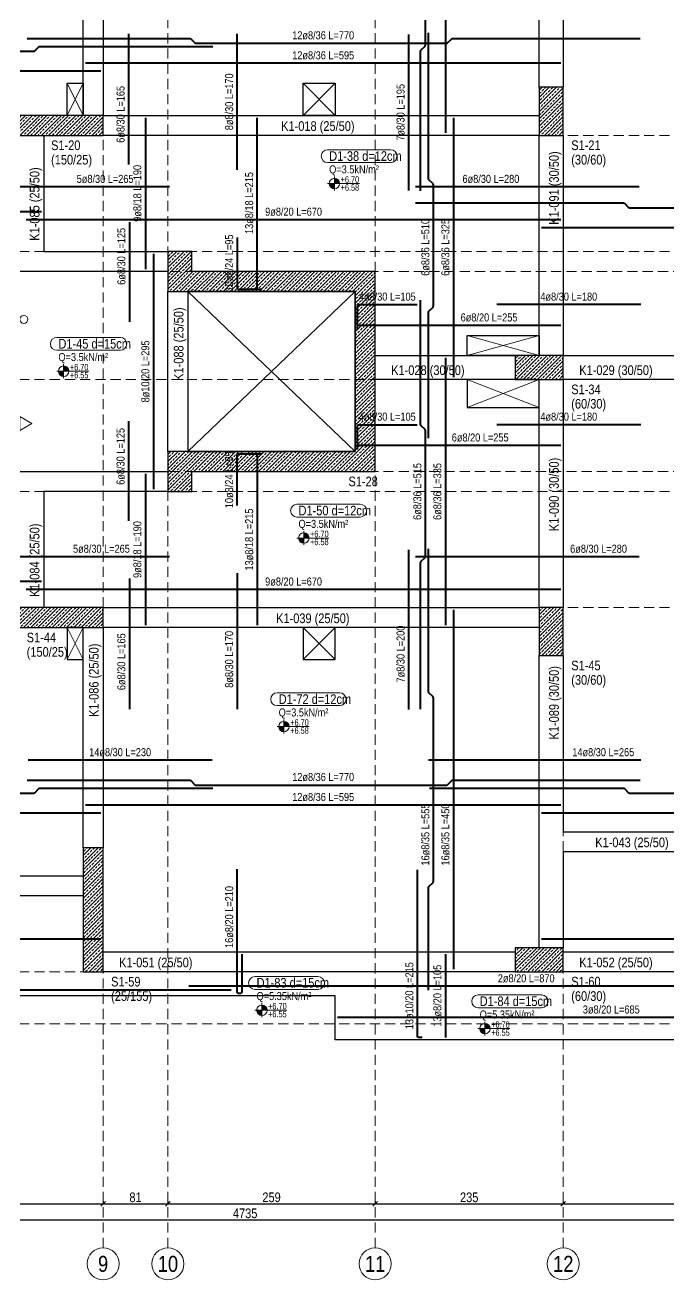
# Model space of a CAD drawing. Header units: millimetres. Extents: x 918 to 6439, y 631 to 3135.
# Drawn here: x 3497 to 4301, y 640 to 2207 of the extents above; entities that cross this region are included whole.
import ezdxf
from ezdxf.enums import TextEntityAlignment as Align

# ---------------------------------------------------------------- set-up
doc = ezdxf.new("R2010")
doc.units = ezdxf.units.MM
doc.linetypes.add('DASHED', pattern=[19.05, 12.7, -6.35])
for name, color, linetype, lineweight in [('AKS BALONU (BEYKENT)', 7, 'Continuous', 20), ('AKS CIZGISI (BEYKENT)', 252, 'DASHED', 20), ('AKS OLCU (BEYKENT)', 200, 'Continuous', 20), ('AKS YAZISI (BEYKENT)', 3, 'Continuous', 20), ('CIZGI (BEYKENT)', 1, 'Continuous', 20), ('DONATI (BEYKENT)', 4, 'Continuous', 40), ('DONATI YAZISI (BEYKENT)', 3, 'Continuous', 20), ('DOSEME ISMI (BEYKENT)', 9, 'Continuous', 20), ('DOSEME PAFTA (BEYKENT)', 3, 'Continuous', 20), ('KALIP BOSLUK (BEYKENT)', 30, 'Continuous', 25), ('KAT SINIRI (BEYKENT)', 41, 'Continuous', 25), ('KIRIS (BEYKENT)', 2, 'Continuous', 30), ('KIRIS ISMI (BEYKENT)', 40, 'Continuous', 20), ('KOLON (BEYKENT)', 3, 'Continuous', 30), ('KOLON ISMI (BEYKENT)', 91, 'Continuous', 20), ('KOT CIZGISI (BEYKENT)', 7, 'Continuous', 20), ('KOT YAZI (BEYKENT)', 7, 'Continuous', 20), ('MERDIVEN YAZI (BEYKENT)', 51, 'Continuous', 20), ('TARAMA (BEYKENT)', 252, 'Continuous', 20), ('YUK YAZISI (BEYKENT)', 140, 'Continuous', 20)]:
    doc.layers.add(name, color=color, linetype=linetype, lineweight=lineweight)
doc.styles.add('DONATI YAZISI (BEYKENT)', font='')
doc.styles.add('YAZI (BEYKENT)', font='')
doc.styles.get('DONATI YAZISI (BEYKENT)').set_extended_font_data('Bahnschrift Light Condensed')
doc.styles.get('YAZI (BEYKENT)').set_extended_font_data('Bahnschrift Light Condensed')
doc.dimstyles.new('AKS_OLCU', dxfattribs={"dimtxt": 12, "dimasz": 3, "dimexe": 0.18, "dimexo": 3, "dimgap": 2, "dimtad": 1, "dimdec": 0, "dimrnd": 0.5, "dimzin": 12, "dimdsep": 46, "dimtxsty": 'YAZI (BEYKENT)', "dimtsz": 3, "dimcen": 0.09, "dimclrt": 7, "dimadec": 0, "dimazin": 0, "dimtfac": 1, "dimtdec": 4, "dimtix": 1, "dimtmove": 0, "dimatfit": 3, "dimfxl": 1, "dimtolj": 1, "dimtzin": 0, "dimarcsym": 0})
pattern_1 = [(45, (-160760.9784, -10846.006), (-4.49012806, 4.49012806), []), (45, (-160756.488, -10846.006), (-4.49012806, 4.49012806), [3.175, -1.5875])]

# ---------------------------------------------------------------- blocks, each defined once
blk = doc.blocks.new('*D253')
at = {"layer": 'AKS OLCU (BEYKENT)', "color": 0, "lineweight": -2, "transparency": 16777216}
for p, q in [((1401, 711.6), (1407, 717.6)), ((1404, 717.6), (1404, 714.7)), ((1404, 714.6), (6139, 714.6)), ((6136, 711.6), (6142, 717.6)), ((6139, 717.6), (6139, 714.7))]:
    blk.add_line(p, q, dxfattribs=at)
at = {"layer": 'DEFPOINTS', "color": 0, "transparency": 16777216}
for p in [(1404, 714.6), (6139, 714.6), (6139, 714.6)]:
    blk.add_point(p, dxfattribs=at)
at = {"layer": 'AKS OLCU (BEYKENT)', "color": 7, "transparency": 16777216, "insert": (3771.5, 722.7), "char_height": 12, "attachment_point": 5, "style": 'YAZI (BEYKENT)'}
blk.add_mtext('\\A1;4735', dxfattribs=at)
blk = doc.blocks.new('*D260')
at = {"layer": 'AKS OLCU (BEYKENT)', "color": 0, "lineweight": -2, "transparency": 16777216}
for p, q in [((3291, 731.6), (3297, 737.6)), ((3294, 737.6), (3294, 734.7)), ((3591, 731.6), (3597, 737.6)), ((3594, 737.6), (3594, 734.7)), ((3294, 734.6), (3594, 734.6))]:
    blk.add_line(p, q, dxfattribs=at)
at = {"layer": 'DEFPOINTS', "color": 0, "transparency": 16777216}
for p in [(3294, 734.6), (3594, 734.6), (3594, 734.6)]:
    blk.add_point(p, dxfattribs=at)
at = {"layer": 'AKS OLCU (BEYKENT)', "color": 7, "transparency": 16777216, "insert": (3444, 742.7), "char_height": 12, "attachment_point": 5, "style": 'YAZI (BEYKENT)'}
blk.add_mtext('\\A1;300', dxfattribs=at)
blk = doc.blocks.new('*D261')
at = {"layer": 'AKS OLCU (BEYKENT)', "color": 0, "lineweight": -2, "transparency": 16777216}
for p, q in [((3591, 731.6), (3597, 737.6)), ((3594, 737.6), (3594, 734.7)), ((3672, 731.6), (3678, 737.6)), ((3675, 737.6), (3675, 734.7)), ((3594, 734.6), (3675, 734.6))]:
    blk.add_line(p, q, dxfattribs=at)
at = {"layer": 'DEFPOINTS', "color": 0, "transparency": 16777216}
for p in [(3594, 734.6), (3675, 734.6), (3675, 734.6)]:
    blk.add_point(p, dxfattribs=at)
at = {"layer": 'AKS OLCU (BEYKENT)', "color": 7, "transparency": 16777216, "insert": (3634.5, 742.7), "char_height": 12, "attachment_point": 5, "style": 'YAZI (BEYKENT)'}
blk.add_mtext('\\A1;81', dxfattribs=at)
blk = doc.blocks.new('*D262')
at = {"layer": 'AKS OLCU (BEYKENT)', "color": 0, "lineweight": -2, "transparency": 16777216}
for p, q in [((3672, 731.6), (3678, 737.6)), ((3675, 737.6), (3675, 734.7)), ((3931, 731.6), (3937, 737.6)), ((3934, 737.6), (3934, 734.7)), ((3675, 734.6), (3934, 734.6))]:
    blk.add_line(p, q, dxfattribs=at)
at = {"layer": 'DEFPOINTS', "color": 0, "transparency": 16777216}
for p in [(3675, 734.6), (3934, 734.6), (3934, 734.6)]:
    blk.add_point(p, dxfattribs=at)
at = {"layer": 'AKS OLCU (BEYKENT)', "color": 7, "transparency": 16777216, "insert": (3804.5, 742.7), "char_height": 12, "attachment_point": 5, "style": 'YAZI (BEYKENT)'}
blk.add_mtext('\\A1;259', dxfattribs=at)
blk = doc.blocks.new('*D263')
at = {"layer": 'AKS OLCU (BEYKENT)', "color": 0, "lineweight": -2, "transparency": 16777216}
for p, q in [((4166, 731.6), (4172, 737.6)), ((4169, 737.6), (4169, 734.7)), ((4546, 731.6), (4552, 737.6)), ((4549, 737.6), (4549, 734.7)), ((4169, 734.6), (4549, 734.6))]:
    blk.add_line(p, q, dxfattribs=at)
at = {"layer": 'DEFPOINTS', "color": 0, "transparency": 16777216}
for p in [(4169, 734.6), (4549, 734.6), (4549, 734.6)]:
    blk.add_point(p, dxfattribs=at)
at = {"layer": 'AKS OLCU (BEYKENT)', "color": 7, "transparency": 16777216, "insert": (4359, 742.7), "char_height": 12, "attachment_point": 5, "style": 'YAZI (BEYKENT)'}
blk.add_mtext('\\A1;380', dxfattribs=at)
blk = doc.blocks.new('*D270')
at = {"layer": 'AKS OLCU (BEYKENT)', "color": 0, "lineweight": -2, "transparency": 16777216}
for p, q in [((3931, 731.6), (3937, 737.6)), ((3934, 737.6), (3934, 734.7)), ((4166, 731.6), (4172, 737.6)), ((4169, 737.6), (4169, 734.7)), ((3934, 734.6), (4169, 734.6))]:
    blk.add_line(p, q, dxfattribs=at)
at = {"layer": 'DEFPOINTS', "color": 0, "transparency": 16777216}
for p in [(3934, 734.6), (4169, 734.6), (4169, 734.6)]:
    blk.add_point(p, dxfattribs=at)
at = {"layer": 'AKS OLCU (BEYKENT)', "color": 7, "transparency": 16777216, "insert": (4051.5, 742.7), "char_height": 12, "attachment_point": 5, "style": 'YAZI (BEYKENT)'}
blk.add_mtext('\\A1;235', dxfattribs=at)

msp = doc.modelspace()

# ---------------------------------------------------------------- hatches: boundary and pattern name
at = {"layer": 'KOT CIZGISI (BEYKENT)', "true_color": 0x000000}
h = msp.add_hatch(color=18, dxfattribs=at)
h.dxf.hatch_style = 1
h.paths.add_polyline_path([(3883, 2009.4), (3876.5, 2009.4, 0.414214), (3883, 2002.9)])
h = msp.add_hatch(color=18, dxfattribs=at)
h.dxf.hatch_style = 1
h.paths.add_polyline_path([(3883, 2016), (3883, 2009.4), (3889.5, 2009.4, 0.414214)])
h = msp.add_hatch(color=18, dxfattribs=at)
h.dxf.hatch_style = 1
h.paths.add_polyline_path([(3544.7, 1774.9), (3538.2, 1774.9, 0.414214), (3544.7, 1768.4)])
h = msp.add_hatch(color=18, dxfattribs=at)
h.dxf.hatch_style = 1
h.paths.add_polyline_path([(3544.7, 1781.4), (3544.7, 1774.9), (3551.3, 1774.9, 0.414214)])
h = msp.add_hatch(color=18, dxfattribs=at)
h.dxf.hatch_style = 1
h.paths.add_polyline_path([(3844.8, 1573.1), (3844.8, 1566.5), (3851.3, 1566.5, 0.414214)])
h = msp.add_hatch(color=18, dxfattribs=at)
h.dxf.hatch_style = 1
h.paths.add_polyline_path([(3844.8, 1566.5), (3838.2, 1566.5, 0.414214), (3844.8, 1560)])
h = msp.add_hatch(color=18, dxfattribs=at)
h.dxf.hatch_style = 1
h.paths.add_polyline_path([(3820, 1337.4), (3820, 1330.9), (3826.5, 1330.9, 0.414214)])
h = msp.add_hatch(color=18, dxfattribs=at)
h.dxf.hatch_style = 1
h.paths.add_polyline_path([(3820, 1330.9), (3813.4, 1330.9, 0.414214), (3820, 1324.4)])
h = msp.add_hatch(color=18, dxfattribs=at)
h.dxf.hatch_style = 1
h.paths.add_polyline_path([(3792.4, 976.5), (3785.8, 976.5, 0.414214), (3792.4, 970)])
h = msp.add_hatch(color=18, dxfattribs=at)
h.dxf.hatch_style = 1
h.paths.add_polyline_path([(3792.4, 983), (3792.4, 976.5), (3798.9, 976.5, 0.414214)])
h = msp.add_hatch(color=18, dxfattribs=at)
h.dxf.hatch_style = 1
h.paths.add_polyline_path([(4071.1, 960), (4071.1, 953.5), (4077.6, 953.5, 0.414214)])
h = msp.add_hatch(color=18, dxfattribs=at)
h.dxf.hatch_style = 1
h.paths.add_polyline_path([(4071.1, 953.5), (4064.6, 953.5, 0.414214), (4071.1, 947)])
at = {"layer": 'TARAMA (BEYKENT)'}
h = msp.add_hatch(dxfattribs=at)
h.set_pattern_fill('ANSI33', color=256, style=0)
h.set_pattern_definition(pattern_1)
h.paths.add_polyline_path([(4139, 2069.6), (4169, 2069.6), (4169, 2129.6), (4139, 2129.6)])
h = msp.add_hatch(dxfattribs=at)
h.set_pattern_fill('ANSI33', color=256, style=0)
h.set_pattern_definition(pattern_1)
h.paths.add_polyline_path([(3444, 2069.6), (3594, 2069.6), (3594, 2094.6), (3444, 2094.6)])
h = msp.add_hatch(dxfattribs=at)
h.set_pattern_fill('ANSI33', color=256, style=0)
h.set_pattern_definition(pattern_1)
h.paths.add_polyline_path([(3705, 1899.6), (3705, 1924.6), (3675, 1924.6), (3675, 1874.6), (3909, 1874.6), (3909, 1674.6), (3675, 1674.6), (3675, 1624.6), (3705, 1624.6), (3705, 1649.6), (3934, 1649.6), (3934, 1899.6)])
h = msp.add_hatch(dxfattribs=at)
h.set_pattern_fill('ANSI33', color=256, style=0)
h.set_pattern_definition(pattern_1)
h.paths.add_polyline_path([(4109, 1764.6), (4169, 1764.6), (4169, 1794.6), (4109, 1794.6)])
h = msp.add_hatch(dxfattribs=at)
h.set_pattern_fill('ANSI33', color=256, style=0)
h.set_pattern_definition(pattern_1)
h.paths.add_polyline_path([(3444, 1454.6), (3594, 1454.6), (3594, 1479.6), (3444, 1479.6)])
h = msp.add_hatch(dxfattribs=at)
h.set_pattern_fill('ANSI33', color=256, style=0)
h.set_pattern_definition(pattern_1)
h.paths.add_polyline_path([(4139, 1419.6), (4169, 1419.6), (4169, 1479.6), (4139, 1479.6)])
h = msp.add_hatch(dxfattribs=at)
h.set_pattern_fill('ANSI33', color=256, style=0)
h.set_pattern_definition(pattern_1)
h.paths.add_polyline_path([(3569, 1024.6), (3594, 1024.6), (3594, 1179.6), (3569, 1179.6)])
h = msp.add_hatch(dxfattribs=at)
h.set_pattern_fill('ANSI33', color=256, style=0)
h.set_pattern_definition(pattern_1)
h.paths.add_polyline_path([(4109, 1024.6), (4169, 1024.6), (4169, 1054.6), (4109, 1054.6)])

# ---------------------------------------------------------------- linework, layer by layer
at = {"layer": 'AKS BALONU (BEYKENT)'}
for centre in [(3594, 659.6), (3675, 659.6), (3934, 659.6), (4169, 659.6)]:
    msp.add_circle(centre, 20, dxfattribs=at)
at = {"layer": 'AKS CIZGISI (BEYKENT)'}
for p, q in [((3594, 679.6), (3594, 2869.6)), ((3675, 679.6), (3675, 2869.6)), ((3934, 679.6), (3934, 2869.6)), ((4169, 679.6), (4169, 2869.6)), ((1184, 2069.6), (6359, 2069.6)), ((1184, 1924.6), (6359, 1924.6)), ((1144, 1899.6), (6399, 1899.6)), ((1184, 1764.6), (6359, 1764.6)), ((1144, 1649.6), (6399, 1649.6)), ((1184, 1624.6), (6359, 1624.6)), ((1184, 1479.6), (6359, 1479.6)), ((1184, 1024.6), (6359, 1024.6)), ((1184, 959.6), (6359, 959.6))]:
    msp.add_line(p, q, dxfattribs=at)
at = {"layer": 'CIZGI (BEYKENT)'}
for p, q in [((3549, 2094.6), (3569, 2134.6)), ((3549, 2134.6), (3569, 2094.6)), ((3844, 2134.6), (3884, 2094.6)), ((3884, 2134.6), (3844, 2094.6)), ((3909, 1674.6), (3700, 1874.6)), ((3909, 1874.6), (3700, 1674.6)), ((4049, 1819.6), (4139, 1794.6)), ((4139, 1819.6), (4049, 1794.6)), ((4049, 1729.6), (4139, 1764.6)), ((4049, 1764.6), (4139, 1729.6)), ((3549, 1414.6), (3569, 1454.6)), ((3549, 1454.6), (3569, 1414.6)), ((3844, 1414.6), (3884, 1454.6)), ((3844, 1454.6), (3884, 1414.6))]:
    msp.add_line(p, q, dxfattribs=at)
at = {"layer": 'DONATI (BEYKENT)'}
for points in [[(3990.7, 2000.3), (3990.7, 2174.9, -0.198912), (3991.2, 2176), (3996.3, 2181.1, 0.198912), (3996.7, 2182.2), (3996.7, 2411.9, 0.198912), (3996.3, 2413), (3991.2, 2418.1, -0.198912), (3990.7, 2419.2), (3990.7, 2546.1)], [(4000.7, 1691.3), (4000.7, 1848.9, -0.198912), (4001.2, 1850), (4006.3, 1855.1, 0.198912), (4006.7, 1856.2), (4006.7, 2007.9, 0.198912), (4006.3, 2009), (4001.2, 2014.1, -0.198912), (4000.7, 2015.2), (4000.7, 2197.8)], [(3200.5, 2180.6), (3348.4, 2180.6, -0.198912), (3349.5, 2180.1), (3354.6, 2175, 0.198912), (3355.6, 2174.6), (3507.4, 2174.6, 0.198912), (3508.5, 2175), (3513.6, 2180.1, -0.198912), (3514.6, 2180.6), (3731.3, 2180.6)], [(3499.3, 2190.6), (3702.4, 2190.6, -0.198912), (3703.5, 2190.1), (3708.6, 2185, 0.198912), (3709.6, 2184.6), (4023.4, 2184.6, 0.198912), (4024.5, 2185), (4029.6, 2190.1, -0.198912), (4030.6, 2190.6), (4265, 2190.6)], [(3984.3, 1985.2), (4244.4, 1985.2, -0.198912), (4245.5, 1984.7), (4250.6, 1979.6, 0.198912), (4251.6, 1979.2), (4466.4, 1979.2, 0.198912), (4467.5, 1979.6), (4472.6, 1984.7, -0.198912), (4473.6, 1985.2), (4610.3, 1985.2)], [(3761.5, 1942.1), (3761.5, 1879.1, 0.414214), (3763, 1877.6), (3792.5, 1877.6)], [(3912, 1827.1), (3912, 1856.6, -0.414214), (3913.5, 1858.1), (3986.3, 1858.1)], [(3990.7, 1352.8), (3990.7, 1535.9, -0.198912), (3991.2, 1537), (3996.3, 1542.1, 0.198912), (3996.7, 1543.2), (3996.7, 1700.9, 0.198912), (3996.3, 1702), (3991.2, 1707.1, -0.198912), (3990.7, 1708.2), (3990.7, 1863.8)], [(3912, 1677.1), (3912, 1706.6, -0.414214), (3913.5, 1708.1), (3986.3, 1708.1)], [(3761.5, 1607.1), (3761.5, 1670.1, -0.414214), (3763, 1671.6), (3792.5, 1671.6)], [(4000.7, 1001.6), (4000.7, 1129.9, -0.198912), (4001.2, 1131), (4006.3, 1136.1, 0.198912), (4006.7, 1137.2), (4006.7, 1366.9, 0.198912), (4006.3, 1368), (4001.2, 1373.1, -0.198912), (4000.7, 1374.2), (4000.7, 1552.8)], [(3499.3, 1263.9), (3702.4, 1263.9, -0.198912), (3703.5, 1263.5), (3708.6, 1258.3, 0.198912), (3709.6, 1257.9), (4023.4, 1257.9, 0.198912), (4024.5, 1258.3), (4029.6, 1263.5, -0.198912), (4030.6, 1263.9), (4265, 1263.9)], [(3200.5, 1253.9), (3348.4, 1253.9, -0.198912), (3349.5, 1253.5), (3354.6, 1248.3, 0.198912), (3355.6, 1247.9), (3507.4, 1247.9, 0.198912), (3508.5, 1248.3), (3513.6, 1253.5, -0.198912), (3514.6, 1253.9), (3731.3, 1253.9)], [(4001.8, 1253.9), (4244.4, 1253.9, -0.198912), (4245.5, 1253.5), (4250.6, 1248.3, 0.198912), (4251.6, 1247.9), (4466.4, 1247.9, 0.198912), (4467.5, 1248.3), (4472.6, 1253.5, -0.198912), (4473.6, 1253.9), (4642.5, 1253.9)], [(3767.5, 1046.6), (3767.5, 999.1, -0.414214), (3766, 997.6), (3763, 997.6, -0.414214), (3761.5, 999.1), (3761.5, 1152.8)], [(3992.7, 942.6), (3988.2, 942.6, -0.414214), (3986.7, 944.1), (3986.7, 1151.8)]]:
    msp.add_lwpolyline(points, format="xyb", dxfattribs=at)
for points in [[(4021.7, 2521.6), (4021.7, 2072.6)], [(3625.8, 2196.3), (3625.8, 2033.3)], [(3761.5, 2026.6), (3761.5, 2196.3)], [(3975.7, 2195.8), (3975.7, 2000.8)], [(3591, 2149.6), (3272, 2149.6)], [(4166, 2159.6), (3572, 2159.6)], [(3646.8, 2091.6), (3646.8, 1902.6)], [(3786.5, 1877.6), (3786.5, 2091.6)], [(4031.7, 2091.6), (4031.7, 1767.6)], [(3676.8, 2005.2), (3411.5, 2005.2)], [(4264, 2005.2), (3984.3, 2005.2)], [(3517, 1974.2), (3147, 1974.2)], [(4166, 1964.2), (3498, 1964.2)], [(3626.8, 1961.3), (3626.8, 1836.6)], [(4571, 1954.2), (4142, 1954.2)], [(3656.8, 1921.6), (3656.8, 1627.6)], [(4266, 1858.1), (4085.8, 1858.1)], [(4166, 1832.1), (3912, 1832.1)], [(4021.7, 1791.6), (4021.7, 1457.6)], [(3625.8, 1712.6), (3625.8, 1587.8)], [(4266, 1708.1), (4085.8, 1708.1)], [(4166, 1682.1), (3912, 1682.1)], [(3786.5, 1671.6), (3786.5, 1457.6)], [(3646.8, 1646.6), (3646.8, 1457.6)], [(3676.8, 1543.1), (3411.5, 1543.1)], [(3975.7, 1551.8), (3975.7, 1352.3)], [(4264, 1543.1), (3984.3, 1543.1)], [(3761.5, 1522.6), (3761.5, 1352.8)], [(3517, 1512.1), (3147, 1512.1)], [(3626.8, 1515.8), (3626.8, 1352.8)], [(4166, 1502.1), (3498, 1502.1)], [(4031.7, 1476.6), (4031.7, 1027.6)], [(3730.3, 1288.9), (3500.3, 1288.9)], [(4266, 1288.9), (4000.8, 1288.9)], [(3591, 1222.9), (3272, 1222.9)], [(4166, 1232.9), (3572, 1232.9)], [(4571, 1222.9), (4142, 1222.9)], [(3591, 1065.4), (3272, 1065.4)], [(4571, 1065.4), (4142, 1065.4)], [(4021.7, 1046.6), (4021.7, 942.6)], [(4571, 1006.4), (3701, 1006.4)], [(3754, 1001.4), (2554, 1001.4)], [(4571, 967.4), (3887, 967.4)]]:
    msp.add_lwpolyline(points, dxfattribs=at)
at = {"layer": 'DOSEME PAFTA (BEYKENT)'}
for points in [[(3874.5, 2051.6), (3953.2, 2051.6, -1), (3953.2, 2035.6), (3874.5, 2035.6, -1)], [(3536.2, 1817.1), (3615.6, 1817.1, -1), (3615.6, 1801.1), (3536.2, 1801.1, -1)], [(3836.2, 1608.7), (3915.2, 1608.7, -1), (3915.2, 1592.7), (3836.2, 1592.7, -1)], [(3811.4, 1373.1), (3889.7, 1373.1, -1), (3889.7, 1357.1), (3811.4, 1357.1, -1)], [(3783.8, 1018.6), (3862.7, 1018.6, -1), (3862.7, 1002.6), (3783.8, 1002.6, -1)], [(4062.6, 995.7), (4142, 995.7, -1), (4142, 979.7), (4062.6, 979.7, -1)]]:
    msp.add_lwpolyline(points, format="xyb", close=True, dxfattribs=at)
at = {"layer": 'KALIP BOSLUK (BEYKENT)'}
for points in [[(3549, 2134.6), (3569, 2134.6), (3569, 2094.6), (3549, 2094.6)], [(3844, 2134.6), (3884, 2134.6), (3884, 2094.6), (3844, 2094.6)], [(3909, 1874.6), (3700, 1874.6), (3700, 1674.6), (3909, 1674.6)], [(4049, 1819.6), (4139, 1819.6), (4139, 1794.6), (4049, 1794.6)], [(4139, 1764.6), (4049, 1764.6), (4049, 1729.6), (4139, 1729.6)], [(3549, 1414.6), (3569, 1414.6), (3569, 1454.6), (3549, 1454.6)], [(3844, 1414.6), (3884, 1414.6), (3884, 1454.6), (3844, 1454.6)]]:
    msp.add_lwpolyline(points, close=True, dxfattribs=at)
at = {"layer": 'KAT SINIRI (BEYKENT)'}
msp.add_lwpolyline([(4549, 939.6), (3884, 939.6), (3884, 994.6), (2084, 994.6), (2084, 939.6), (1404, 939.6), (1404, 1664.6), (1384, 1664.6), (1384, 1714.6), (1404, 1714.6), (1404, 2609.6), (2084, 2609.6), (2084, 2554.6), (3884, 2554.6), (3884, 2609.6), (4549, 2609.6)], dxfattribs=at)
at = {"layer": 'KIRIS (BEYKENT)'}
for p, q in [((4139, 2129.6), (4139, 2494.6)), ((3569, 2094.6), (3569, 2349.6)), ((3594, 2349.6), (3594, 2094.6)), ((4169, 2349.6), (4169, 2129.6)), ((3594, 2094.6), (4139, 2094.6)), ((3520, 2069.6), (3520, 1924.6)), ((4139, 2069.6), (3594, 2069.6)), ((4139, 1794.6), (4139, 2069.6)), ((4169, 2069.6), (4169, 1794.6)), ((3520, 1924.6), (3675, 1924.6)), ((3675, 1899.6), (3294, 1899.6)), ((3675, 1674.6), (3675, 1874.6)), ((3700, 1874.6), (3700, 1674.6)), ((3934, 1794.6), (4109, 1794.6)), ((4169, 1794.6), (4549, 1794.6)), ((4109, 1764.6), (3934, 1764.6)), ((4139, 1479.6), (4139, 1764.6)), ((4549, 1764.6), (4169, 1764.6)), ((4169, 1764.6), (4169, 1479.6)), ((3294, 1649.6), (3675, 1649.6)), ((3520, 1624.6), (3520, 1479.6)), ((3675, 1624.6), (3520, 1624.6)), ((3594, 1479.6), (4139, 1479.6)), ((3569, 1179.6), (3569, 1454.6)), ((4139, 1454.6), (3594, 1454.6)), ((3594, 1454.6), (3594, 1179.6)), ((4139, 1054.6), (4139, 1419.6)), ((4169, 1419.6), (4169, 1199.6)), ((4169, 1199.6), (4549, 1199.6)), ((4549, 1174.6), (4169, 1174.6)), ((4169, 1174.6), (4169, 1054.6)), ((3294, 1144.6), (3569, 1144.6)), ((3569, 1119.6), (3294, 1119.6)), ((3594, 1049.6), (4109, 1049.6)), ((4169, 1049.6), (4549, 1049.6)), ((4109, 1024.6), (3594, 1024.6)), ((4549, 1024.6), (4169, 1024.6))]:
    msp.add_line(p, q, dxfattribs=at)
at = {"layer": 'KOLON (BEYKENT)'}
for points in [[(4139, 2069.6), (4169, 2069.6), (4169, 2129.6), (4139, 2129.6)], [(3444, 2069.6), (3594, 2069.6), (3594, 2094.6), (3444, 2094.6)], [(3705, 1899.6), (3705, 1924.6), (3675, 1924.6), (3675, 1874.6), (3909, 1874.6), (3909, 1674.6), (3675, 1674.6), (3675, 1624.6), (3705, 1624.6), (3705, 1649.6), (3934, 1649.6), (3934, 1899.6)], [(4109, 1764.6), (4169, 1764.6), (4169, 1794.6), (4109, 1794.6)], [(3444, 1454.6), (3594, 1454.6), (3594, 1479.6), (3444, 1479.6)], [(4139, 1419.6), (4169, 1419.6), (4169, 1479.6), (4139, 1479.6)], [(3569, 1024.6), (3594, 1024.6), (3594, 1179.6), (3569, 1179.6)], [(4109, 1024.6), (4169, 1024.6), (4169, 1054.6), (4109, 1054.6)]]:
    msp.add_lwpolyline(points, close=True, dxfattribs=at)
at = {"layer": 'KOT CIZGISI (BEYKENT)'}
for p, q in [((3874.3, 2009.4), (3914.3, 2009.4)), ((3883, 2018.1), (3883, 2000.7)), ((3536, 1774.9), (3576, 1774.9)), ((3544.7, 1783.6), (3544.7, 1766.2)), ((3844.8, 1575.2), (3844.8, 1557.9)), ((3836.1, 1566.5), (3876.1, 1566.5)), ((3820, 1339.6), (3820, 1322.2)), ((3811.3, 1330.9), (3851.3, 1330.9)), ((3783.7, 976.5), (3823.7, 976.5)), ((3792.4, 985.2), (3792.4, 967.8)), ((4071.1, 962.2), (4071.1, 944.8)), ((4062.4, 953.5), (4102.4, 953.5))]:
    msp.add_line(p, q, dxfattribs=at)
for centre in [(3883, 2009.4), (3544.7, 1774.9), (3844.8, 1566.5), (3820, 1330.9), (3792.4, 976.5), (4071.1, 953.5)]:
    msp.add_circle(centre, 6.52, dxfattribs=at)
at = {"layer": 'MERDIVEN YAZI (BEYKENT)', "flags": 128}
msp.add_lwpolyline([(3505, 1709.6), (3490, 1700.9), (3490, 1718.2)], close=True, dxfattribs=at)
at = {"layer": 'MERDIVEN YAZI (BEYKENT)'}
msp.add_circle((3495, 1839.6), 5, dxfattribs=at)

# ---------------------------------------------------------------- texts
at = {"layer": 'AKS YAZISI (BEYKENT)', "style": 'YAZI (BEYKENT)'}
for s, p in [('9', (3594, 659.6)), ('10', (3675, 659.6)), ('11', (3934, 659.6)), ('12', (4169, 659.6))]:
    msp.add_text(s, height=20, dxfattribs=at).set_placement(p, align=Align.MIDDLE_CENTER)
at = {"layer": 'DONATI YAZISI (BEYKENT)', "style": 'DONATI YAZISI (BEYKENT)'}
for s, p in [('12ø8/36 L=770', (3869, 2194.6)), ('12ø8/36 L=595', (3869, 2169.6)), ('5ø8/30 L=265', (3596.5, 2015.2)), ('6ø8/30 L=280', (4078.6, 2015.2)), ('9ø8/20 L=670', (3832, 1974.2)), ('4ø8/30 L=105', (3949.1, 1868.1)), ('4ø8/30 L=180', (4175.9, 1868.1)), ('6ø8/20 L=255', (4076.3, 1842.1)), ('4ø8/30 L=105', (3949.1, 1718.1)), ('4ø8/30 L=180', (4175.9, 1718.1)), ('6ø8/20 L=255', (4065.2, 1692.1)), ('5ø8/30 L=265', (3591.9, 1553.1)), ('6ø8/30 L=280', (4213.1, 1553.1)), ('9ø8/20 L=670', (3832, 1512.1)), ('14ø8/30 L=230', (3615.3, 1298.9)), ('14ø8/30 L=265', (4219, 1298.9)), ('12ø8/36 L=770', (3869, 1267.9)), ('12ø8/36 L=595', (3869, 1242.9)), ('2ø8/20 L=870', (4122.7, 1016.4)), ('3ø8/20 L=685', (4229, 977.4))]:
    msp.add_text(s, height=10, dxfattribs=at).set_placement(p, align=Align.MIDDLE_CENTER)
for s, p in [('8ø8/30 L=170', (3751.5, 2111.5)), ('7ø8/30 L=195', (3965.7, 2098.3)), ('6ø8/30 L=165', (3615.8, 2095.8)), ('9ø8/18 L=190', (3636.8, 1997.1)), ('13ø8/18 L=215', (3776.5, 1985)), ('6ø8/36 L=510', (3996.7, 1929.6)), ('6ø8/36 L=325', (4021.7, 1929.6)), ('6ø8/30 L=125', (3616.8, 1918.4)), ('10ø8/24 L=95', (3751.5, 1910.2)), ('8ø10/20 L=295', (3646.8, 1774.6)), ('6ø8/30 L=125', (3615.8, 1668.5)), ('10ø8/24 L=95', (3751.5, 1639.3)), ('6ø8/36 L=515', (3986.7, 1624.6)), ('6ø8/36 L=335', (4011.7, 1624.6)), ('13ø8/18 L=215', (3776.5, 1564.6)), ('9ø8/18 L=190', (3636.8, 1552.1)), ('6ø8/30 L=165', (3616.8, 1411.9)), ('8ø8/30 L=170', (3751.5, 1414.9)), ('7ø8/30 L=200', (3965.7, 1421.5)), ('16ø8/35 L=555', (3996.7, 1196)), ('16ø8/35 L=450', (4021.7, 1196)), ('16ø8/20 L=210', (3751.5, 1093)), ('13ø10/20 L=215', (3976.7, 994.6)), ('13ø8/20 L=105', (4011.7, 994.6))]:
    msp.add_text(s, height=10, rotation=90, dxfattribs=at).set_placement(p, align=Align.MIDDLE_CENTER)
at = {"layer": 'DOSEME ISMI (BEYKENT)', "style": 'YAZI (BEYKENT)'}
for s, p in [('D1-38 d=12cm', (3876.5, 2034.1)), ('D1-45 d=15cm', (3538.2, 1799.6)), ('D1-50 d=12cm', (3838.2, 1591.2)), ('D1-72 d=12cm', (3813.4, 1355.6)), ('D1-83 d=15cm', (3785.8, 1001.2)), ('D1-84 d=15cm', (4064.6, 978.2))]:
    msp.add_text(s, height=12, dxfattribs=at).set_placement(p, align=Align.BOTTOM_LEFT)
at = {"layer": 'KIRIS ISMI (BEYKENT)', "style": 'YAZI (BEYKENT)'}
for s, p in [('K1-018 (25/50)', (3816.5, 2071.6)), ('K1-028 (30/50)', (3954, 1766.6)), ('K1-029 (30/50)', (4189, 1766.6)), ('K1-039 (25/50)', (3810.2, 1456.6)), ('K1-043 (25/50)', (4209, 1176.6)), ('K1-051 (25/50)', (3614, 1026.6)), ('K1-052 (25/50)', (4189, 1026.6))]:
    msp.add_text(s, height=12, dxfattribs=at).set_placement(p, align=Align.BOTTOM_LEFT)
for s, p in [('K1-091 (30/50)', (4167, 2049.6)), ('K1-085 (25/50)', (3518, 2029.6)), ('K1-088 (25/50)', (3698, 1854.6)), ('K1-090 (30/50)', (4167, 1666.8)), ('K1-084 (25/50)', (3518, 1584.6)), ('K1-086 (25/50)', (3592, 1434.6)), ('K1-089 (30/50)', (4167, 1406.5))]:
    msp.add_text(s, height=12, rotation=90, dxfattribs=at).set_placement(p, align=Align.BOTTOM_RIGHT)
at = {"layer": 'KOLON ISMI (BEYKENT)', "style": 'YAZI (BEYKENT)'}
for s, p in [('S1-20', (3529, 2047.6)), ('S1-21', (4179, 2047.6)), ('(150/25)', (3529, 2029.6)), ('(30/60)', (4179, 2029.6)), ('S1-34', (4179, 1742.6)), ('(60/30)', (4179, 1724.6)), ('S1-28', (3900.6, 1627.6)), ('S1-44', (3498.5, 1432.6)), ('(150/25)', (3498.5, 1414.6)), ('S1-45', (4179, 1397.6)), ('(30/60)', (4179, 1379.6)), ('S1-59', (3604, 1002.6)), ('S1-60', (4179, 1002.6)), ('(25/155)', (3604, 984.6)), ('(60/30)', (4179, 984.6))]:
    msp.add_text(s, height=12, dxfattribs=at).set_placement(p, align=Align.BOTTOM_LEFT)
at = {"layer": 'KOT YAZI (BEYKENT)', "style": 'YAZI (BEYKENT)'}
for s, p in [('+6.70', (3890.8, 2008.1)), ('+6.58', (3890.8, 1998.1)), ('+6.70', (3552.5, 1773.6)), ('+6.55', (3552.5, 1763.6)), ('+6.70', (3852.6, 1565.2)), ('+6.58', (3852.6, 1555.2)), ('+6.70', (3827.8, 1329.6)), ('+6.58', (3827.8, 1319.6)), ('+6.70', (3800.2, 975.2)), ('+6.55', (3800.2, 965.2)), ('+6.70', (4078.9, 952.2)), ('+6.55', (4078.9, 942.2))]:
    msp.add_text(s, height=8, dxfattribs=at).set_placement(p, align=Align.BOTTOM_LEFT)
at = {"layer": 'YUK YAZISI (BEYKENT)', "style": 'YAZI (BEYKENT)'}
for s, p in [('Q=3.5kN/m²', (3876.5, 2019.1)), ('Q=3.5kN/m²', (3538.2, 1784.6)), ('Q=3.5kN/m²', (3838.2, 1576.2)), ('Q=3.5kN/m²', (3813.4, 1340.6)), ('Q=5.35kN/m²', (3785.8, 986.2)), ('Q=5.35kN/m²', (4064.6, 963.2))]:
    msp.add_text(s, height=10, dxfattribs=at).set_placement(p, align=Align.BOTTOM_LEFT)

# ---------------------------------------------------------------- dimensions: what is measured, and where the dimension line sits
at = {"layer": 'AKS OLCU (BEYKENT)'}
for p1, p2, picture, middle in [((3294, 734.6), (3594, 734.6), '*D260', (3444, 742.7)), ((3594, 734.6), (3675, 734.6), '*D261', (3634.5, 742.7)), ((3675, 734.6), (3934, 734.6), '*D262', (3804.5, 742.7)), ((4169, 734.6), (4549, 734.6), '*D263', (4359, 742.7)), ((1404, 714.6), (6139, 714.6), '*D253', (3771.5, 722.7))]:
    dim = msp.add_aligned_dim(p1=p1, p2=p2, distance=0, dimstyle='AKS_OLCU', dxfattribs=at)
    dim.commit()
    dim.dimension.update_dxf_attribs({"geometry": picture, "text_midpoint": middle})
dim = msp.add_linear_dim(base=(4169, 734.6), p1=(3934, 734.6), p2=(4169, 734.6), angle=180, dimstyle='AKS_OLCU', override={"dimtmove": 1}, dxfattribs=at)
dim.commit()
dim.dimension.update_dxf_attribs({"geometry": '*D270', "text_midpoint": (4051.5, 742.7)})

doc.saveas('drawing.dxf')
